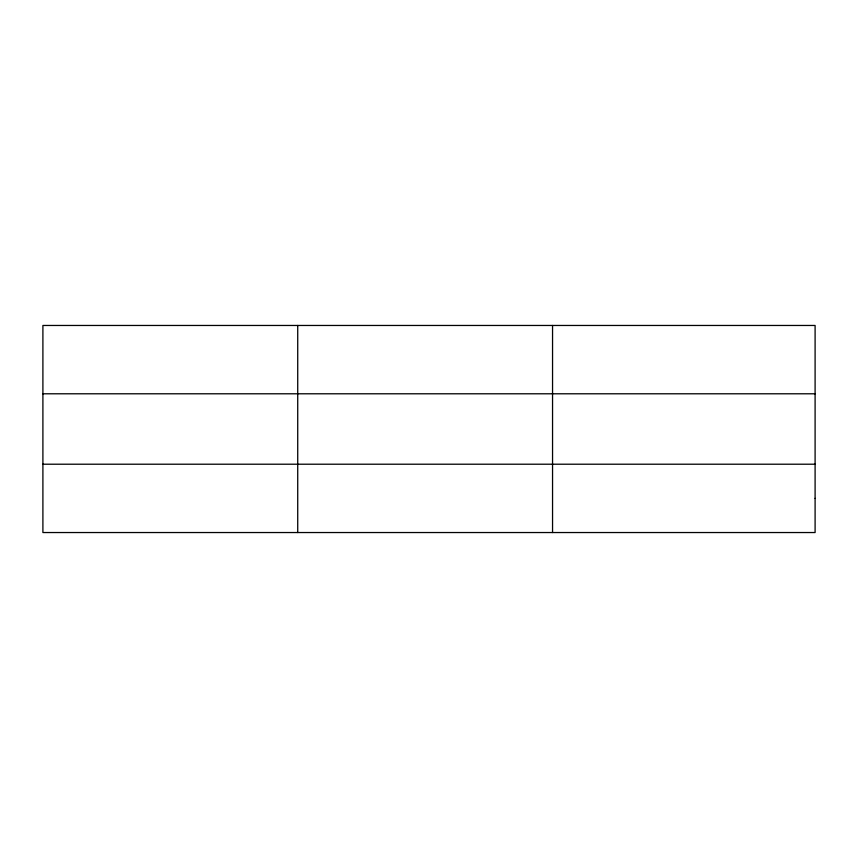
<?xml version="1.0" encoding="UTF-8"?>
<svg xmlns="http://www.w3.org/2000/svg" width="858" height="858" viewBox="0 0 858 858"><rect width="100%" height="100%" fill="white"/><g stroke="black" fill="none" stroke-linecap="round" stroke-linejoin="round"><path stroke-width="1.29" d="M297.726 325.461L297.726 532.539M552.552 325.461L552.552 532.539M42.9 393.79L815.1 393.79M42.9 464.21L815.1 464.21M815.1 498.369L815.1 532.539L42.9 532.539L42.9 325.461L815.1 325.461L815.1 498.369"/></g></svg>
